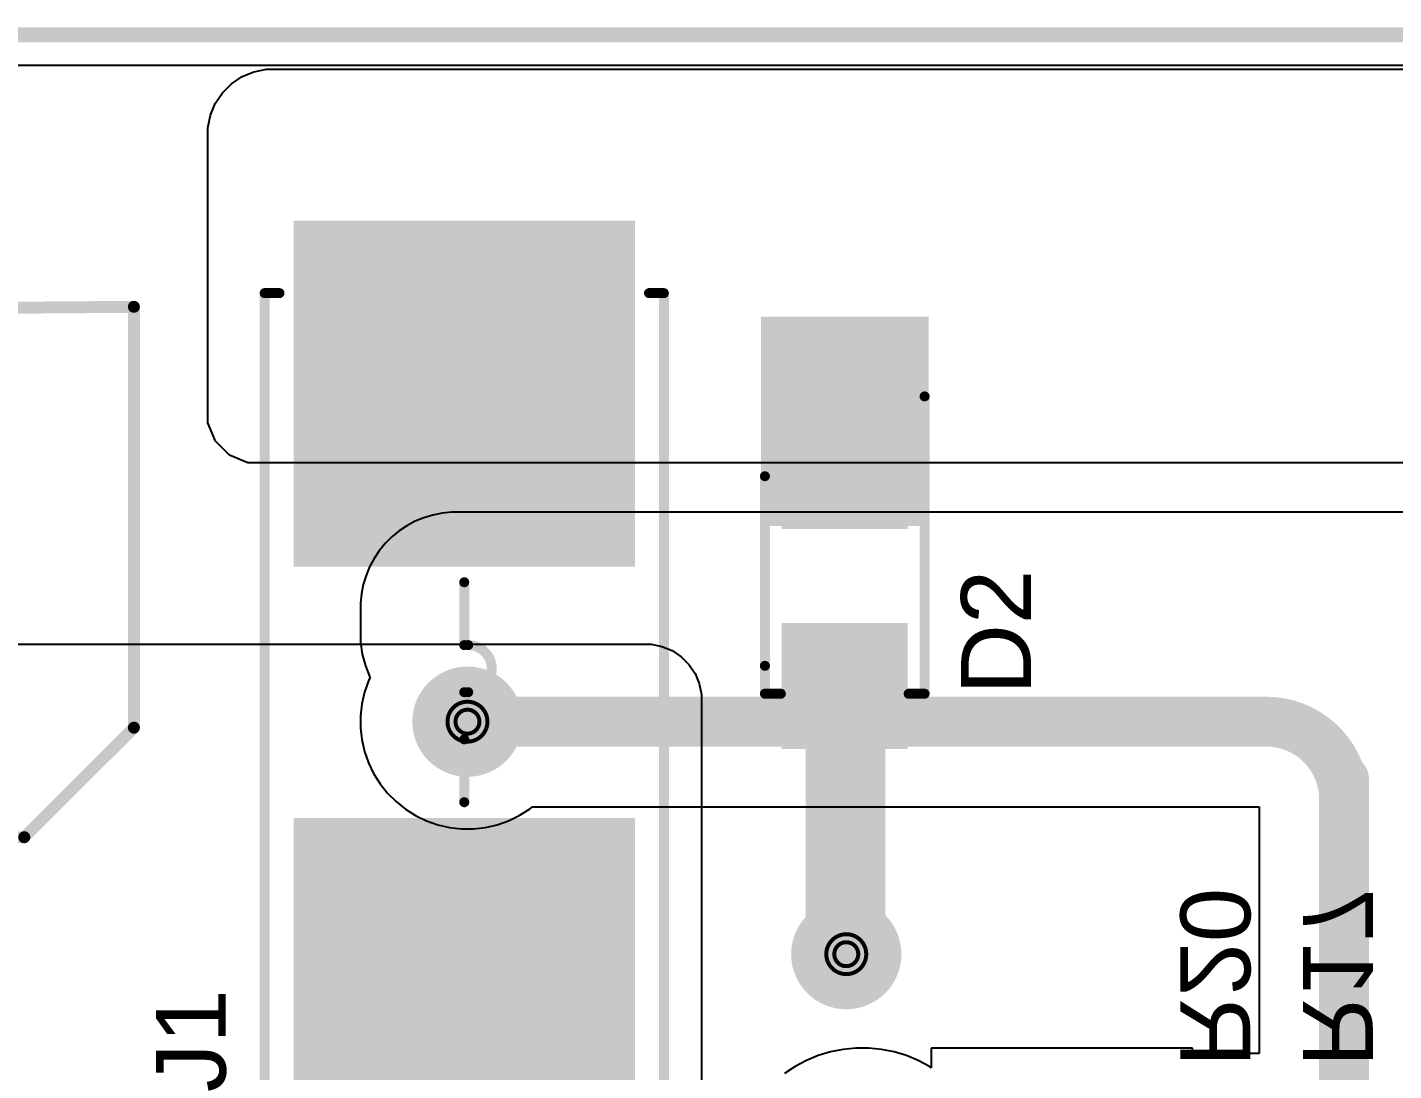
# Model space of a CAD drawing. Header units: inches. Extents: x 0 to 11.2, y -0.2 to 5.5.
# Drawn here: x 0.71 to 1.394, y 2.03 to 2.553 of the extents above; entities that cross this region are included whole.
import ezdxf

# ---------------------------------------------------------------- set-up
doc = ezdxf.new("R2010")
doc.units = ezdxf.units.IN
doc.header["$MEASUREMENT"] = 0
for name, color, linetype in [('Board Outline', 216, 'Continuous'), ('Bottom Layer', 5, 'Continuous'), ('Bottom Overlay', 54, 'Continuous'), ('Bottom Solder', 6, 'Continuous'), ('Drill Drawing', 1, 'Continuous'), ('Top Layer', 1, 'Continuous'), ('Top Overlay', 2, 'Continuous'), ('Top Paste', 8, 'Continuous'), ('Top Solder', 216, 'Continuous'), ('Via Holes', 16, 'Continuous')]:
    doc.layers.add(name, color=color, linetype=linetype)
doc.styles.add('Arial', font='', dxfattribs={"height": 0.2})
doc.styles.get('Arial').set_extended_font_data('Arial')

# ---------------------------------------------------------------- blocks, each defined once
blk = doc.blocks.new('01550900M_8')
at = {"layer": 'Top Layer'}
for points in [[(-0.23425, 0.08346), (-0.06496, 0.08346), (-0.06496, -0.08346), (-0.23425, -0.08346)], [(0.06496, 0.08346), (0.23425, 0.08346), (0.23425, -0.08346), (0.06496, -0.08346)]]:
    blk.add_hatch(color=1, dxfattribs=at).paths.add_polyline_path(points)
at = {"layer": 'Top Paste'}
for points in [[(-0.23425, 0.08346), (-0.06496, 0.08346), (-0.06496, -0.08346), (-0.23425, -0.08346)], [(0.06496, 0.08346), (0.23425, 0.08346), (0.23425, -0.08346), (0.06496, -0.08346)]]:
    blk.add_hatch(color=8, dxfattribs=at).paths.add_polyline_path(points)
at = {"layer": 'Top Solder'}
for points in [[(-0.23625, 0.08546), (-0.06296, 0.08546), (-0.06296, -0.08546), (-0.23625, -0.08546)], [(0.06296, 0.08546), (0.23625, 0.08546), (0.23625, -0.08546), (0.06296, -0.08546)]]:
    blk.add_hatch(color=216, dxfattribs=at).paths.add_polyline_path(points)
at = {"layer": 'Top Overlay'}
for points in [[(-0.2, 0.1, 0.005, 0.005, 0), (-0.2, 0.09256, 0.005, 0.005, 0)], [(-0.2, 0.1, 0.005, 0.005, 0), (0.2, 0.1, 0.005, 0.005, 0)], [(0.2, 0.1, 0.005, 0.005, 0), (0.2, 0.09256, 0.005, 0.005, 0)], [(-0.02362, 0, 0.005, 0.005, -1), (0, 0, 0.005, 0.005, 0)], [(-0.05512, 0, 0.005, 0.005, 0), (-0.02362, 0, 0.005, 0.005, 0)], [(0.02362, -0.00197, 0.005, 0.005, -1), (0, -0.00197, 0.005, 0.005, 0)], [(0.02362, 0, 0.005, 0.005, 0), (0.05512, 0, 0.005, 0.005, 0)], [(-0.2, -0.09256, 0.005, 0.005, 0), (-0.2, -0.1, 0.005, 0.005, 0)], [(0.2, -0.09256, 0.005, 0.005, 0), (0.2, -0.1, 0.005, 0.005, 0)], [(-0.2, -0.1, 0.005, 0.005, 0), (0.2, -0.1, 0.005, 0.005, 0)]]:
    blk.add_lwpolyline(points, format="xyseb", dxfattribs=at)
for points in [[(-0.20125, 0.1, 0.0025, 0.0025, 1), (-0.19875, 0.1, 0.0025, 0.0025, 1)], [(-0.20125, 0.1, 0.0025, 0.0025, 1), (-0.19875, 0.1, 0.0025, 0.0025, 1)], [(0.19875, 0.1, 0.0025, 0.0025, 1), (0.20125, 0.1, 0.0025, 0.0025, 1)], [(0.19875, 0.1, 0.0025, 0.0025, 1), (0.20125, 0.1, 0.0025, 0.0025, 1)], [(-0.20125, 0.09256, 0.0025, 0.0025, 1), (-0.19875, 0.09256, 0.0025, 0.0025, 1)], [(0.19875, 0.09256, 0.0025, 0.0025, 1), (0.20125, 0.09256, 0.0025, 0.0025, 1)], [(-0.05637, 0, 0.0025, 0.0025, 1), (-0.05387, 0, 0.0025, 0.0025, 1)], [(-0.02487, 0, 0.0025, 0.0025, 1), (-0.02237, 0, 0.0025, 0.0025, 1)], [(-0.02487, 0, 0.0025, 0.0025, 1), (-0.02237, 0, 0.0025, 0.0025, 1)], [(-0.00125, 0, 0.0025, 0.0025, 1), (0.00125, 0, 0.0025, 0.0025, 1)], [(-0.00125, -0.00197, 0.0025, 0.0025, 1), (0.00125, -0.00197, 0.0025, 0.0025, 1)], [(0.02237, 0, 0.0025, 0.0025, 1), (0.02487, 0, 0.0025, 0.0025, 1)], [(0.02237, -0.00197, 0.0025, 0.0025, 1), (0.02487, -0.00197, 0.0025, 0.0025, 1)], [(0.05387, 0, 0.0025, 0.0025, 1), (0.05637, 0, 0.0025, 0.0025, 1)], [(-0.20125, -0.09256, 0.0025, 0.0025, 1), (-0.19875, -0.09256, 0.0025, 0.0025, 1)], [(0.19875, -0.09256, 0.0025, 0.0025, 1), (0.20125, -0.09256, 0.0025, 0.0025, 1)], [(-0.20125, -0.1, 0.0025, 0.0025, 1), (-0.19875, -0.1, 0.0025, 0.0025, 1)], [(-0.20125, -0.1, 0.0025, 0.0025, 1), (-0.19875, -0.1, 0.0025, 0.0025, 1)], [(0.19875, -0.1, 0.0025, 0.0025, 1), (0.20125, -0.1, 0.0025, 0.0025, 1)], [(0.19875, -0.1, 0.0025, 0.0025, 1), (0.20125, -0.1, 0.0025, 0.0025, 1)]]:
    blk.add_lwpolyline(points, format="xyseb", close=True, dxfattribs=at)
blk = doc.blocks.new('EEEFK1E680P_74')
at = {"layer": 'Top Layer'}
for points in [[(-0.17402, 0.02362), (-0.03622, 0.02362), (-0.03622, -0.02362), (-0.17402, -0.02362)], [(0.03622, 0.02362), (0.17402, 0.02362), (0.17402, -0.02362), (0.03622, -0.02362)]]:
    blk.add_hatch(color=1, dxfattribs=at).paths.add_polyline_path(points)
at = {"layer": 'Top Paste'}
for points in [[(-0.17402, 0.02362), (-0.03622, 0.02362), (-0.03622, -0.02362), (-0.17402, -0.02362)], [(0.03622, 0.02362), (0.17402, 0.02362), (0.17402, -0.02362), (0.03622, -0.02362)]]:
    blk.add_hatch(color=8, dxfattribs=at).paths.add_polyline_path(points)
at = {"layer": 'Top Solder'}
for points in [[(-0.17602, 0.02562), (-0.03422, 0.02562), (-0.03422, -0.02562), (-0.17602, -0.02562)], [(0.03422, 0.02562), (0.17602, 0.02562), (0.17602, -0.02562), (0.03422, -0.02562)]]:
    blk.add_hatch(color=216, dxfattribs=at).paths.add_polyline_path(points)
at = {"layer": 'Top Overlay'}
for points in [[(-0.07795, 0.13292, 0.006, 0.006, 0), (-0.13292, 0.07795, 0.006, 0.006, 0)], [(-0.07795, 0.13292, 0.006, 0.006, 0), (0.13292, 0.13292, 0.006, 0.006, 0)], [(0.13292, 0.13292, 0.006, 0.006, 0), (0.13266, 0.02786, 0.006, 0.006, 0)], [(-0.13292, 0.07795, 0.006, 0.006, 0), (-0.13292, 0.027, 0.006, 0.006, 0)], [(-0.15812, 0.0545, 0.005, 0.005, 0), (-0.15812, 0.0315, 0.005, 0.005, 0)], [(-0.16962, 0.043, 0.005, 0.005, 0), (-0.14662, 0.043, 0.005, 0.005, 0)], [(-0.13237, -0.027, 0.006, 0.006, 0), (-0.1329, -0.078, 0.006, 0.006, 0)], [(0.13211, -0.0291, 0.006, 0.006, 0), (0.1329, -0.1329, 0.006, 0.006, 0)], [(-0.1329, -0.078, 0.006, 0.006, 0), (-0.078, -0.1329, 0.006, 0.006, 0)], [(-0.078, -0.1329, 0.006, 0.006, 0), (0.1329, -0.1329, 0.006, 0.006, 0)]]:
    blk.add_lwpolyline(points, format="xyseb", dxfattribs=at)
for points in [[(-0.07945, 0.13292, 0.003, 0.003, 1), (-0.07645, 0.13292, 0.003, 0.003, 1)], [(-0.07945, 0.13292, 0.003, 0.003, 1), (-0.07645, 0.13292, 0.003, 0.003, 1)], [(0.13142, 0.13292, 0.003, 0.003, 1), (0.13442, 0.13292, 0.003, 0.003, 1)], [(0.13142, 0.13292, 0.003, 0.003, 1), (0.13442, 0.13292, 0.003, 0.003, 1)], [(-0.13442, 0.07795, 0.003, 0.003, 1), (-0.13142, 0.07795, 0.003, 0.003, 1)], [(-0.13442, 0.07795, 0.003, 0.003, 1), (-0.13142, 0.07795, 0.003, 0.003, 1)], [(-0.15937, 0.0545, 0.0025, 0.0025, 1), (-0.15687, 0.0545, 0.0025, 0.0025, 1)], [(-0.17087, 0.043, 0.0025, 0.0025, 1), (-0.16837, 0.043, 0.0025, 0.0025, 1)], [(-0.14787, 0.043, 0.0025, 0.0025, 1), (-0.14537, 0.043, 0.0025, 0.0025, 1)], [(-0.15937, 0.0315, 0.0025, 0.0025, 1), (-0.15687, 0.0315, 0.0025, 0.0025, 1)], [(-0.13442, 0.027, 0.003, 0.003, 1), (-0.13142, 0.027, 0.003, 0.003, 1)], [(0.13116, 0.02786, 0.003, 0.003, 1), (0.13416, 0.02786, 0.003, 0.003, 1)], [(-0.13387, -0.027, 0.003, 0.003, 1), (-0.13087, -0.027, 0.003, 0.003, 1)], [(0.13061, -0.0291, 0.003, 0.003, 1), (0.13361, -0.0291, 0.003, 0.003, 1)], [(-0.1344, -0.078, 0.003, 0.003, 1), (-0.1314, -0.078, 0.003, 0.003, 1)], [(-0.1344, -0.078, 0.003, 0.003, 1), (-0.1314, -0.078, 0.003, 0.003, 1)], [(-0.0795, -0.1329, 0.003, 0.003, 1), (-0.0765, -0.1329, 0.003, 0.003, 1)], [(-0.0795, -0.1329, 0.003, 0.003, 1), (-0.0765, -0.1329, 0.003, 0.003, 1)], [(0.1314, -0.1329, 0.003, 0.003, 1), (0.1344, -0.1329, 0.003, 0.003, 1)], [(0.1314, -0.1329, 0.003, 0.003, 1), (0.1344, -0.1329, 0.003, 0.003, 1)]]:
    blk.add_lwpolyline(points, format="xyseb", close=True, dxfattribs=at)
blk = doc.blocks.new('EEEFK1E680P_76')
at = {"layer": 'Top Layer'}
for points in [[(-0.17402, 0.02362), (-0.03622, 0.02362), (-0.03622, -0.02362), (-0.17402, -0.02362)], [(0.03622, 0.02362), (0.17402, 0.02362), (0.17402, -0.02362), (0.03622, -0.02362)]]:
    blk.add_hatch(color=1, dxfattribs=at).paths.add_polyline_path(points)
at = {"layer": 'Top Paste'}
for points in [[(-0.17402, 0.02362), (-0.03622, 0.02362), (-0.03622, -0.02362), (-0.17402, -0.02362)], [(0.03622, 0.02362), (0.17402, 0.02362), (0.17402, -0.02362), (0.03622, -0.02362)]]:
    blk.add_hatch(color=8, dxfattribs=at).paths.add_polyline_path(points)
at = {"layer": 'Top Solder'}
for points in [[(-0.17602, 0.02562), (-0.03422, 0.02562), (-0.03422, -0.02562), (-0.17602, -0.02562)], [(0.03422, 0.02562), (0.17602, 0.02562), (0.17602, -0.02562), (0.03422, -0.02562)]]:
    blk.add_hatch(color=216, dxfattribs=at).paths.add_polyline_path(points)
at = {"layer": 'Top Overlay'}
for points in [[(-0.13292, 0.07795, 0.006, 0.006, 0), (-0.07795, 0.13292, 0.006, 0.006, 0)], [(0.13292, 0.13292, 0.006, 0.006, 0), (-0.07795, 0.13292, 0.006, 0.006, 0)], [(0.13266, 0.02786, 0.006, 0.006, 0), (0.13292, 0.13292, 0.006, 0.006, 0)], [(-0.13292, 0.027, 0.006, 0.006, 0), (-0.13292, 0.07795, 0.006, 0.006, 0)], [(-0.15812, 0.0315, 0.005, 0.005, 0), (-0.15812, 0.0545, 0.005, 0.005, 0)], [(-0.14662, 0.043, 0.005, 0.005, 0), (-0.16962, 0.043, 0.005, 0.005, 0)], [(-0.1329, -0.078, 0.006, 0.006, 0), (-0.13237, -0.027, 0.006, 0.006, 0)], [(0.1329, -0.1329, 0.006, 0.006, 0), (0.13211, -0.0291, 0.006, 0.006, 0)], [(-0.078, -0.1329, 0.006, 0.006, 0), (-0.1329, -0.078, 0.006, 0.006, 0)], [(0.1329, -0.1329, 0.006, 0.006, 0), (-0.078, -0.1329, 0.006, 0.006, 0)]]:
    blk.add_lwpolyline(points, format="xyseb", dxfattribs=at)
for points in [[(-0.07945, 0.13292, 0.003, 0.003, 1), (-0.07645, 0.13292, 0.003, 0.003, 1)], [(-0.07945, 0.13292, 0.003, 0.003, 1), (-0.07645, 0.13292, 0.003, 0.003, 1)], [(0.13142, 0.13292, 0.003, 0.003, 1), (0.13442, 0.13292, 0.003, 0.003, 1)], [(0.13142, 0.13292, 0.003, 0.003, 1), (0.13442, 0.13292, 0.003, 0.003, 1)], [(-0.13442, 0.07795, 0.003, 0.003, 1), (-0.13142, 0.07795, 0.003, 0.003, 1)], [(-0.13442, 0.07795, 0.003, 0.003, 1), (-0.13142, 0.07795, 0.003, 0.003, 1)], [(-0.15937, 0.0545, 0.0025, 0.0025, 1), (-0.15687, 0.0545, 0.0025, 0.0025, 1)], [(-0.17087, 0.043, 0.0025, 0.0025, 1), (-0.16837, 0.043, 0.0025, 0.0025, 1)], [(-0.14787, 0.043, 0.0025, 0.0025, 1), (-0.14537, 0.043, 0.0025, 0.0025, 1)], [(-0.15937, 0.0315, 0.0025, 0.0025, 1), (-0.15687, 0.0315, 0.0025, 0.0025, 1)], [(-0.13442, 0.027, 0.003, 0.003, 1), (-0.13142, 0.027, 0.003, 0.003, 1)], [(0.13116, 0.02786, 0.003, 0.003, 1), (0.13416, 0.02786, 0.003, 0.003, 1)], [(-0.13387, -0.027, 0.003, 0.003, 1), (-0.13087, -0.027, 0.003, 0.003, 1)], [(0.13061, -0.0291, 0.003, 0.003, 1), (0.13361, -0.0291, 0.003, 0.003, 1)], [(-0.1344, -0.078, 0.003, 0.003, 1), (-0.1314, -0.078, 0.003, 0.003, 1)], [(-0.1344, -0.078, 0.003, 0.003, 1), (-0.1314, -0.078, 0.003, 0.003, 1)], [(-0.0795, -0.1329, 0.003, 0.003, 1), (-0.0765, -0.1329, 0.003, 0.003, 1)], [(-0.0795, -0.1329, 0.003, 0.003, 1), (-0.0765, -0.1329, 0.003, 0.003, 1)], [(0.1314, -0.1329, 0.003, 0.003, 1), (0.1344, -0.1329, 0.003, 0.003, 1)], [(0.1314, -0.1329, 0.003, 0.003, 1), (0.1344, -0.1329, 0.003, 0.003, 1)]]:
    blk.add_lwpolyline(points, format="xyseb", close=True, dxfattribs=at)
blk = doc.blocks.new('SOD_123W_89')
at = {"layer": 'Top Layer'}
for points in [[(-0.08268, 0.02756), (-0.02756, 0.02756), (-0.02756, -0.02756), (-0.08268, -0.02756)], [(0.02756, 0.02756), (0.08268, 0.02756), (0.08268, -0.02756), (0.02756, -0.02756)]]:
    blk.add_hatch(color=1, dxfattribs=at).paths.add_polyline_path(points)
at = {"layer": 'Top Overlay'}
for points in [[(0.09003, 0.04194), (0.02503, 0.04194), (0.02503, 0.02994), (0.09003, 0.02994)], [(0.12997, 0.042), (0.08497, 0.042), (0.08497, -0.042), (0.12997, -0.042)], [(0.09009, -0.03), (0.02509, -0.03), (0.02509, -0.042), (0.09009, -0.042)]]:
    blk.add_hatch(color=2, dxfattribs=at).paths.add_polyline_path(points)
at = {"layer": 'Top Paste'}
for points in [[(-0.08268, 0.02756), (-0.02756, 0.02756), (-0.02756, -0.02756), (-0.08268, -0.02756)], [(0.02756, 0.02756), (0.08268, 0.02756), (0.08268, -0.02756), (0.02756, -0.02756)]]:
    blk.add_hatch(color=8, dxfattribs=at).paths.add_polyline_path(points)
at = {"layer": 'Top Solder'}
for points in [[(-0.08668, 0.03156), (-0.02356, 0.03156), (-0.02356, -0.03156), (-0.08668, -0.03156)], [(0.02356, 0.03156), (0.08668, 0.03156), (0.08668, -0.03156), (0.02356, -0.03156)]]:
    blk.add_hatch(color=216, dxfattribs=at).paths.add_polyline_path(points)
at = {"layer": 'Top Overlay'}
for points in [[(-0.059, 0.04, 0.005, 0.005, 0), (-0.045, 0.04, 0.005, 0.005, 0)], [(-0.059, 0.04, 0.005, 0.005, 0), (-0.059, 0.032, 0.005, 0.005, 0)], [(-0.045, 0.04, 0.005, 0.005, 0), (0.05, 0.04, 0.005, 0.005, 0)], [(-0.059, -0.032, 0.005, 0.005, 0), (-0.059, -0.04, 0.005, 0.005, 0)], [(-0.059, -0.04, 0.005, 0.005, 0), (0.09, -0.04, 0.005, 0.005, 0)]]:
    blk.add_lwpolyline(points, format="xyseb", dxfattribs=at)
for points in [[(-0.06025, 0.04, 0.0025, 0.0025, 1), (-0.05775, 0.04, 0.0025, 0.0025, 1)], [(-0.06025, 0.04, 0.0025, 0.0025, 1), (-0.05775, 0.04, 0.0025, 0.0025, 1)], [(-0.04625, 0.04, 0.0025, 0.0025, 1), (-0.04375, 0.04, 0.0025, 0.0025, 1)], [(-0.04625, 0.04, 0.0025, 0.0025, 1), (-0.04375, 0.04, 0.0025, 0.0025, 1)], [(0.04875, 0.04, 0.0025, 0.0025, 1), (0.05125, 0.04, 0.0025, 0.0025, 1)], [(-0.06025, 0.032, 0.0025, 0.0025, 1), (-0.05775, 0.032, 0.0025, 0.0025, 1)], [(-0.06025, -0.032, 0.0025, 0.0025, 1), (-0.05775, -0.032, 0.0025, 0.0025, 1)], [(-0.06025, -0.04, 0.0025, 0.0025, 1), (-0.05775, -0.04, 0.0025, 0.0025, 1)], [(-0.06025, -0.04, 0.0025, 0.0025, 1), (-0.05775, -0.04, 0.0025, 0.0025, 1)], [(0.08875, -0.04, 0.0025, 0.0025, 1), (0.09125, -0.04, 0.0025, 0.0025, 1)]]:
    blk.add_lwpolyline(points, format="xyseb", close=True, dxfattribs=at)

msp = doc.modelspace()

# ---------------------------------------------------------------- hatches: boundary and pattern name
at = {"layer": 'Bottom Layer'}
h = msp.add_hatch(color=5, dxfattribs=at)
edge = h.paths.add_edge_path()
edge.add_arc((0.93, 2.205), 0.02362, 0, 360)
h = msp.add_hatch(color=5, dxfattribs=at)
edge = h.paths.add_edge_path()
edge.add_arc((1.11976, 2.08849), 0.02362, 0, 360)
at = {"layer": 'Bottom Solder'}
h = msp.add_hatch(color=6, dxfattribs=at)
edge = h.paths.add_edge_path()
edge.add_arc((0.93, 2.205), 0.02762, 0, 360)
h = msp.add_hatch(color=6, dxfattribs=at)
edge = h.paths.add_edge_path()
edge.add_arc((1.11976, 2.08849), 0.02762, 0, 360)
at = {"layer": 'Top Layer'}
h = msp.add_hatch(color=1, dxfattribs=at)
edge = h.paths.add_edge_path()
edge.add_arc((0.93, 2.205), 0.02362, 0, 360)
h = msp.add_hatch(color=1, dxfattribs=at)
edge = h.paths.add_edge_path()
edge.add_arc((1.11976, 2.08849), 0.02362, 0, 360)
at = {"layer": 'Top Solder'}
h = msp.add_hatch(color=216, dxfattribs=at)
edge = h.paths.add_edge_path()
edge.add_arc((0.93, 2.205), 0.02762, 0, 360)
h = msp.add_hatch(color=216, dxfattribs=at)
edge = h.paths.add_edge_path()
edge.add_arc((1.11976, 2.08849), 0.02762, 0, 360)
at = {"layer": 'Via Holes'}
h = msp.add_hatch(color=7, dxfattribs=at)
edge = h.paths.add_edge_path()
edge.add_arc((0.93, 2.205), 0.01181, 0, 360)
h = msp.add_hatch(color=7, dxfattribs=at)
edge = h.paths.add_edge_path()
edge.add_arc((1.11976, 2.08849), 0.01181, 0, 360)

# ---------------------------------------------------------------- linework, layer by layer
at = {"layer": 'Board Outline'}
msp.add_lwpolyline([(0.00984, 2.54921, 0.0075, 0.0075, 0), (4.32087, 2.54921, 0.0075, 0.0075, 0)], format="xyseb", dxfattribs=at)
at = {"layer": 'Bottom Layer'}
for p, q in [((0.03, 2.53392), (1.56598, 2.53392)), ((0.90817, 2.3072), (0.90382, 2.3054)), ((0.91267, 2.30856), (0.90817, 2.3072)), ((0.91728, 2.30948), (0.91267, 2.30856)), ((0.92197, 2.30994), (0.91728, 2.30948)), ((0.92432, 2.31), (0.92197, 2.30994)), ((1.61849, 2.31), (0.92432, 2.31)), ((0.92432, 2.31), (0.92432, 2.31)), ((0.89576, 2.30057), (0.89212, 2.29758)), ((0.89967, 2.30318), (0.89576, 2.30057)), ((0.90382, 2.3054), (0.89967, 2.30318)), ((0.8888, 2.29425), (0.88581, 2.29062)), ((0.89212, 2.29758), (0.8888, 2.29425)), ((0.8832, 2.28671), (0.88098, 2.28256)), ((0.88581, 2.29062), (0.8832, 2.28671)), ((0.88098, 2.28256), (0.87918, 2.27821)), ((0.87781, 2.27371), (0.8769, 2.26909)), ((0.87918, 2.27821), (0.87781, 2.27371)), ((0.8769, 2.26909), (0.87644, 2.26441)), ((0.87644, 2.26441), (0.87638, 2.26206)), ((0.87638, 2.26206), (0.87638, 2.24794)), ((0.87638, 2.24794), (0.87648, 2.2449)), ((0.87648, 2.2449), (0.87727, 2.23886)), ((0.87727, 2.23886), (0.87885, 2.23297)), ((0.87885, 2.23297), (0.88118, 2.22735)), ((0.88038, 2.22555), (0.87839, 2.21987)), ((0.88122, 2.22728), (0.88038, 2.22555)), ((0.88118, 2.22735), (0.88122, 2.22728)), ((0.87839, 2.21987), (0.87705, 2.214)), ((0.87705, 2.214), (0.87638, 2.20801)), ((0.87638, 2.20801), (0.87638, 2.20199)), ((0.87638, 2.20199), (0.87705, 2.196)), ((0.87705, 2.196), (0.87839, 2.19013)), ((0.87839, 2.19013), (0.88038, 2.18445)), ((0.88038, 2.18445), (0.88299, 2.17902)), ((0.88299, 2.17902), (0.8862, 2.17392)), ((0.8862, 2.17392), (0.88995, 2.16921)), ((0.88995, 2.16921), (0.89421, 2.16495)), ((0.89421, 2.16495), (0.89892, 2.1612)), ((0.89892, 2.1612), (0.90402, 2.15799)), ((0.90402, 2.15799), (0.90945, 2.15538)), ((0.95055, 2.15538), (0.95598, 2.15799)), ((0.95598, 2.15799), (0.96108, 2.1612)), ((0.96108, 2.1612), (0.9626, 2.16241)), ((0.9626, 2.16241), (1.32654, 2.16241)), ((1.32654, 2.16241), (1.32654, 2.0387)), ((0.90945, 2.15538), (0.91513, 2.15339)), ((0.91513, 2.15339), (0.921, 2.15205)), ((0.921, 2.15205), (0.92699, 2.15138)), ((0.92699, 2.15138), (0.93301, 2.15138)), ((0.93301, 2.15138), (0.939, 2.15205)), ((0.939, 2.15205), (0.94487, 2.15339)), ((0.94487, 2.15339), (0.95055, 2.15538)), ((1.11818, 2.0408), (1.11187, 2.03954)), ((1.12458, 2.04143), (1.11818, 2.0408)), ((1.131, 2.04143), (1.12458, 2.04143)), ((1.1374, 2.0408), (1.131, 2.04143)), ((1.14371, 2.03954), (1.1374, 2.0408)), ((1.29322, 2.04144), (1.16236, 2.04144)), ((1.16236, 2.04144), (1.16236, 2.03159)), ((1.29322, 2.0387), (1.29322, 2.04144)), ((1.09978, 2.03522), (1.09411, 2.03219)), ((1.10572, 2.03768), (1.09978, 2.03522)), ((1.11187, 2.03954), (1.10572, 2.03768)), ((1.14986, 2.03768), (1.14371, 2.03954)), ((1.1558, 2.03522), (1.14986, 2.03768)), ((1.16147, 2.03219), (1.1558, 2.03522)), ((1.32654, 2.0387), (1.29322, 2.0387)), ((1.09411, 2.03219), (1.08876, 2.02862)), ((1.16236, 2.03159), (1.16147, 2.03219))]:
    msp.add_line(p, q, dxfattribs=at)
for points in [[(0.93, 2.205, 0.025, 0.025, 0), (1.33024, 2.205, 0.025, 0.025, 0)], [(1.33024, 2.205, 0.025, 0.025, -0.414214), (1.36913, 2.16611, 0.025, 0.025, 0)], [(1.36913, 2.00369, 0.025, 0.025, 0), (1.36913, 2.17611, 0.025, 0.025, 0)]]:
    msp.add_lwpolyline(points, format="xyseb", dxfattribs=at)
for points in [[(0.92375, 2.205, 0.0125, 0.0125, 1), (0.93625, 2.205, 0.0125, 0.0125, 1)], [(1.32399, 2.205, 0.0125, 0.0125, 1), (1.33649, 2.205, 0.0125, 0.0125, 1)], [(1.32399, 2.205, 0.0125, 0.0125, 1), (1.33649, 2.205, 0.0125, 0.0125, 1)], [(1.36288, 2.17611, 0.0125, 0.0125, 1), (1.37538, 2.17611, 0.0125, 0.0125, 1)], [(1.36288, 2.16611, 0.0125, 0.0125, 1), (1.37538, 2.16611, 0.0125, 0.0125, 1)]]:
    msp.add_lwpolyline(points, format="xyseb", close=True, dxfattribs=at)
at = {"layer": 'Drill Drawing'}
for points in [[(0.94, 2.205, 0.002, 0.002, 1), (0.92, 2.205, 0.002, 0.002, 1)], [(0.936, 2.205, 0.002, 0.002, 1), (0.924, 2.205, 0.002, 0.002, 1)], [(0.9195, 2.205, 0.001, 0.001, 1), (0.9205, 2.205, 0.001, 0.001, 1)], [(0.9235, 2.205, 0.001, 0.001, 1), (0.9245, 2.205, 0.001, 0.001, 1)], [(0.9355, 2.205, 0.001, 0.001, 1), (0.9365, 2.205, 0.001, 0.001, 1)], [(0.9395, 2.205, 0.001, 0.001, 1), (0.9405, 2.205, 0.001, 0.001, 1)], [(1.12976, 2.08849, 0.002, 0.002, 1), (1.10976, 2.08849, 0.002, 0.002, 1)], [(1.12576, 2.08849, 0.002, 0.002, 1), (1.11376, 2.08849, 0.002, 0.002, 1)], [(1.10926, 2.08849, 0.001, 0.001, 1), (1.11026, 2.08849, 0.001, 0.001, 1)], [(1.11326, 2.08849, 0.001, 0.001, 1), (1.11426, 2.08849, 0.001, 0.001, 1)], [(1.12526, 2.08849, 0.001, 0.001, 1), (1.12626, 2.08849, 0.001, 0.001, 1)], [(1.12926, 2.08849, 0.001, 0.001, 1), (1.13026, 2.08849, 0.001, 0.001, 1)]]:
    msp.add_lwpolyline(points, format="xyseb", close=True, dxfattribs=at)
at = {"layer": 'Top Layer'}
for p, q in [((0.81179, 2.52472), (0.81711, 2.52827)), ((0.81711, 2.52827), (0.82303, 2.53073)), ((0.82303, 2.53073), (0.82931, 2.53197)), ((0.82931, 2.53197), (0.83251, 2.53197)), ((0.83251, 2.53197), (1.18, 2.53197)), ((1.18, 2.53197), (1.60976, 2.53197)), ((0.8037, 2.51486), (0.80726, 2.52019)), ((0.80726, 2.52019), (0.81179, 2.52472)), ((0.80125, 2.50895), (0.8037, 2.51486)), ((0.8, 2.50267), (0.80125, 2.50895)), ((0.8, 2.49947), (0.8, 2.50267)), ((0.8, 2.35966), (0.8, 2.49947)), ((0.8, 2.49947), (0.8, 2.49947)), ((0.8, 2.3547), (0.8, 2.35966)), ((0.8038, 2.34554), (0.8, 2.3547)), ((0.81081, 2.33852), (0.8038, 2.34554)), ((0.81998, 2.33472), (0.81081, 2.33852)), ((1.46497, 2.33472), (0.81998, 2.33472)), ((0.63194, 2.24378), (1.01933, 2.24378)), ((1.01933, 2.24378), (1.01933, 2.24378)), ((1.01933, 2.24378), (1.02207, 2.24378)), ((1.02207, 2.24378), (1.02745, 2.24271)), ((1.02745, 2.24271), (1.03251, 2.24061)), ((1.03251, 2.24061), (1.03707, 2.23757)), ((1.03707, 2.23757), (1.04095, 2.23369)), ((1.04095, 2.23369), (1.044, 2.22913)), ((1.044, 2.22913), (1.04609, 2.22406)), ((1.04609, 2.22406), (1.04716, 2.21869)), ((1.04716, 2.21869), (1.04716, 2.21594)), ((1.04716, 2.21594), (1.04716, 1.77573))]:
    msp.add_line(p, q, dxfattribs=at)
for points in [[(1.11938, 2.09887, 0.04, 0.04, 0), (1.11938, 2.2225, 0.04, 0.04, 0)], [(1.119, 2.22288, 0.025, 0.025, 0), (1.11938, 2.2225, 0.025, 0.025, 0)], [(1.11938, 2.09887, 0.025, 0.025, 0), (1.11976, 2.09849, 0.025, 0.025, 0)]]:
    msp.add_lwpolyline(points, format="xyseb", dxfattribs=at)
for points in [[(1.10938, 2.2225, 0.02, 0.02, 1), (1.12938, 2.2225, 0.02, 0.02, 1)], [(1.11275, 2.22288, 0.0125, 0.0125, 1), (1.12525, 2.22288, 0.0125, 0.0125, 1)], [(1.11313, 2.2225, 0.0125, 0.0125, 1), (1.12563, 2.2225, 0.0125, 0.0125, 1)], [(1.10938, 2.09887, 0.02, 0.02, 1), (1.12938, 2.09887, 0.02, 0.02, 1)], [(1.11313, 2.09887, 0.0125, 0.0125, 1), (1.12563, 2.09887, 0.0125, 0.0125, 1)], [(1.11351, 2.09849, 0.0125, 0.0125, 1), (1.12601, 2.09849, 0.0125, 0.0125, 1)]]:
    msp.add_lwpolyline(points, format="xyseb", close=True, dxfattribs=at)

# ---------------------------------------------------------------- block references
for name, p, rotation in [('EEEFK1E680P_74', (0.63, 2.28), 90), ('01550900M_8', (0.9284, 2.21976), 90), ('SOD_123W_89', (1.119, 2.278), 90), ('EEEFK1E680P_76', (0.63, 1.865), 270)]:
    msp.add_blockref(name, p, dxfattribs=dict(rotation=rotation))

# ---------------------------------------------------------------- texts
at = {"layer": 'Bottom Overlay', "style": 'Arial', "text_generation_flag": 2}
for s, p in [('R20', (1.28713, 2.03202)), ('R17', (1.34855, 2.03192))]:
    msp.add_text(s, height=0.035, rotation=270, dxfattribs=at).set_placement(p)
at = {"layer": 'Top Overlay', "style": 'Arial'}
for s, p in [('D2', (1.21226, 2.2186)), ('J1', (0.80893, 2.01928))]:
    msp.add_text(s, height=0.035, rotation=90, dxfattribs=at).set_placement(p)

doc.saveas('drawing.dxf')
